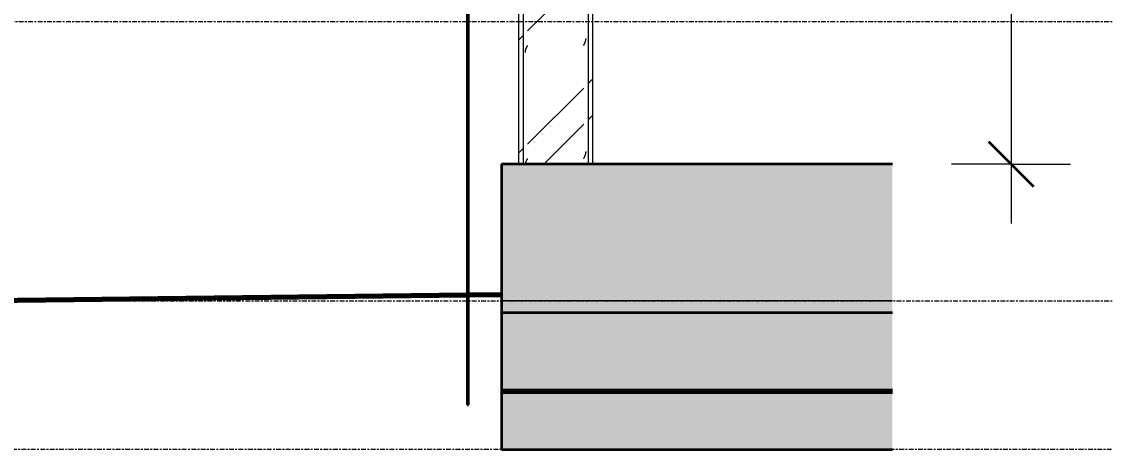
# Model space of a CAD drawing. Header units: centimetres. Extents: x -6111 to 13767, y -285 to 1600.
# Drawn here: x -4945.2 to -4580.7, y -50 to 94 of the extents above; entities that cross this region are included whole.
import ezdxf

# ---------------------------------------------------------------- set-up
doc = ezdxf.new("R2010")
doc.units = ezdxf.units.CM
doc.linetypes.add('Centre', pattern=[3.175, 0.635, -0.475, 1.59, -0.475])
for name, color, linetype, lineweight in [('A-ANNO-DIMS', 7, 'Continuous', 9), ('A-ANNO-DIMS-100', 7, 'Continuous', 9), ('A-FLOR', 7, 'Continuous', 9), ('A-FLOR-LEVL', 7, 'Continuous', 9), ('A-FLOR-PATT', 7, 'Continuous', 35), ('A-WALL', 7, 'Continuous', 9), ('A-WALL-PATT', 7, 'Continuous', 35), ('C-BLDG-PADS', 7, 'Continuous', 9), ('C-TOPO', 7, 'Continuous', 9), ('S-COLS', 7, 'Continuous', 9)]:
    doc.layers.add(name, color=color, linetype=linetype, lineweight=lineweight)
doc.styles.add('Century Gothic_1', font='GOTHIC.TTF', dxfattribs={"height": 15})
doc.dimstyles.new('FCA_N_Cotas_E100', dxfattribs={"dimscale": 30.48, "dimtxt": 15.662524, "dimasz": 0.492126, "dimexe": 0.656168, "dimexo": 0.656168, "dimgap": 0.032808, "dimtad": 1, "dimlfac": 0.01, "dimrnd": 0.01, "dimzin": 0, "dimdsep": 46, "dimtxsty": 'Century Gothic_1', "dimblk1": 'OBLIQUE', "dimblk2": 'OBLIQUE', "dimsah": 1, "dimcen": 0.09, "dimdle": 0.656168, "dimadec": 3, "dimazin": 2, "dimtfac": 1, "dimtdec": 4, "dimtix": 1, "dimtmove": 0, "dimatfit": 3, "dimfxl": 1, "dimtvp": 1, "dimtolj": 1, "dimtzin": 0, "dimarcsym": 2})
pattern_1 = [(45, (0, 0), (-25.14472, 25.14472), []), (45, (0, 38.1), (-25.14472, 25.14472), [])]

# ---------------------------------------------------------------- blocks, each defined once
blk = doc.blocks.new('PQ_RVR_ARQ-01_ZZ_ZZ_MO_T_A_rvt-1-Elevación Eje 1')
at = {"layer": 'A-WALL-PATT', "lineweight": 9, "true_color": 0xeaeaea}
h = blk.add_hatch(color=254, dxfattribs=at)
h.paths.add_polyline_path([(-4794.89, -35), (-4794.89, 529), (-4795.39, 529), (-4795.39, -35)])
h.paths.add_polyline_path([(-4795.39, 554), (-4794.89, 554), (-4794.89, 636.02), (-4795.39, 636.02)])
at = {"layer": 'A-FLOR', "color": 254, "lineweight": 35, "true_color": 0xcccccc}
for p, q in [((-4652.32, 46.02), (-4783.79, 46.02)), ((-4783.79, 46.02), (-4783.79, -3.98)), ((-4783.79, -3.98), (-4652.32, -3.98))]:
    blk.add_line(p, q, dxfattribs=at)
at = {"layer": 'A-WALL', "color": 254, "lineweight": 35, "true_color": 0xcccccc}
for p, q in [((-4795.39, 636.02), (-4795.39, -35)), ((-4794.89, -35), (-4794.89, 636.02)), ((-4795.39, -35), (-4794.89, -35))]:
    blk.add_line(p, q, dxfattribs=at)
at = {"layer": 'C-BLDG-PADS', "color": 254, "lineweight": 18, "true_color": 0xdadada}
for p, q in [((-4652.32, 0), (-4783.79, 0)), ((-4783.79, 0), (-4783.79, -30.48)), ((-4783.79, -30.48), (-4652.32, -30.48))]:
    blk.add_line(p, q, dxfattribs=at)
at = {"layer": 'C-TOPO', "color": 254, "lineweight": 70, "true_color": 0xdadada}
for p, q in [((-4795.39, 1.86), (-5017.11, -0.75)), ((-4783.79, 2), (-4794.89, 1.87)), ((-4652.32, -30.5), (-4783.78, -30.5))]:
    blk.add_line(p, q, dxfattribs=at)
at = {"layer": 'C-TOPO', "color": 254, "true_color": 0xdadada}
for p, q in [((-4795.39, 1.86), (-5017.11, -0.75)), ((-4783.79, 2), (-4794.89, 1.87)), ((-4652.32, -30.5), (-4783.78, -30.5))]:
    blk.add_line(p, q, dxfattribs=at)
blk = doc.blocks.new('FP_3-Elevación Eje 1')
at = {"layer": 'S-COLS', "color": 9, "true_color": 0xc0c0c0}
for p, q in [((-4755.51, 87.46), (-4755.5, 87.49)), ((-4755.5, 87.49), (-4755.49, 87.53)), ((-4755.49, 87.53), (-4755.48, 87.57)), ((-4755.48, 87.57), (-4755.47, 87.61)), ((-4755.47, 87.61), (-4755.46, 87.64)), ((-4755.46, 87.64), (-4755.45, 87.68)), ((-4755.45, 87.68), (-4755.44, 87.72)), ((-4755.44, 87.72), (-4755.43, 87.76)), ((-4755.43, 87.79), (-4755.42, 87.83)), ((-4755.43, 87.76), (-4755.43, 87.79)), ((-4755.42, 87.83), (-4755.41, 87.87)), ((-4755.41, 87.91), (-4755.4, 87.94)), ((-4755.41, 87.87), (-4755.41, 87.91)), ((-4755.4, 87.98), (-4755.39, 88.02)), ((-4755.4, 87.94), (-4755.4, 87.98)), ((-4755.39, 88.05), (-4755.38, 88.09)), ((-4755.39, 88.02), (-4755.39, 88.05)), ((-4755.38, 88.17), (-4755.37, 88.2)), ((-4755.38, 88.13), (-4755.38, 88.17)), ((-4755.38, 88.09), (-4755.38, 88.13)), ((-4755.37, 88.32), (-4755.37, 88.35)), ((-4755.37, 88.28), (-4755.37, 88.32)), ((-4755.37, 88.24), (-4755.37, 88.28)), ((-4755.37, 88.2), (-4755.37, 88.24)), ((-4756.14, 86), (-4756.12, 86.04)), ((-4756.12, 86.04), (-4756.1, 86.08)), ((-4756.1, 86.08), (-4756.08, 86.11)), ((-4756.08, 86.11), (-4756.06, 86.15)), ((-4756.06, 86.15), (-4756.04, 86.19)), ((-4756.04, 86.19), (-4756.02, 86.23)), ((-4756.02, 86.23), (-4756.01, 86.26)), ((-4756.01, 86.26), (-4755.99, 86.3)), ((-4755.99, 86.3), (-4755.97, 86.34)), ((-4755.97, 86.34), (-4755.95, 86.38)), ((-4755.95, 86.38), (-4755.93, 86.41)), ((-4755.93, 86.41), (-4755.91, 86.45)), ((-4755.91, 86.45), (-4755.9, 86.49)), ((-4755.9, 86.49), (-4755.88, 86.52)), ((-4755.88, 86.52), (-4755.86, 86.56)), ((-4755.86, 86.56), (-4755.84, 86.6)), ((-4755.84, 86.6), (-4755.83, 86.64)), ((-4755.83, 86.64), (-4755.81, 86.67)), ((-4755.81, 86.67), (-4755.79, 86.71)), ((-4755.79, 86.71), (-4755.77, 86.75)), ((-4755.77, 86.75), (-4755.76, 86.79)), ((-4755.76, 86.79), (-4755.74, 86.82)), ((-4755.74, 86.82), (-4755.73, 86.86)), ((-4755.73, 86.86), (-4755.71, 86.9)), ((-4755.71, 86.9), (-4755.69, 86.94)), ((-4755.69, 86.94), (-4755.68, 86.97)), ((-4755.68, 86.97), (-4755.66, 87.01)), ((-4755.66, 87.01), (-4755.65, 87.05)), ((-4755.65, 87.05), (-4755.63, 87.08)), ((-4755.63, 87.08), (-4755.62, 87.12)), ((-4755.62, 87.12), (-4755.61, 87.16)), ((-4755.61, 87.16), (-4755.59, 87.2)), ((-4755.59, 87.2), (-4755.58, 87.23)), ((-4755.58, 87.23), (-4755.57, 87.27)), ((-4755.57, 87.27), (-4755.55, 87.31)), ((-4755.55, 87.31), (-4755.54, 87.35)), ((-4755.54, 87.35), (-4755.53, 87.38)), ((-4755.53, 87.38), (-4755.52, 87.42)), ((-4755.52, 87.42), (-4755.51, 87.46)), ((-4756.14, 47.9), (-4756.12, 47.94)), ((-4756.12, 47.94), (-4756.1, 47.98)), ((-4756.1, 47.98), (-4756.08, 48.01)), ((-4756.08, 48.01), (-4756.06, 48.05)), ((-4756.06, 48.05), (-4756.04, 48.09)), ((-4756.04, 48.09), (-4756.02, 48.13)), ((-4756.02, 48.13), (-4756.01, 48.16)), ((-4756.01, 48.16), (-4755.99, 48.2)), ((-4755.99, 48.2), (-4755.97, 48.24)), ((-4755.97, 48.24), (-4755.95, 48.28)), ((-4755.95, 48.28), (-4755.93, 48.31)), ((-4755.93, 48.31), (-4755.91, 48.35)), ((-4755.91, 48.35), (-4755.9, 48.39)), ((-4755.9, 48.39), (-4755.88, 48.42)), ((-4755.88, 48.42), (-4755.86, 48.46)), ((-4755.86, 48.46), (-4755.84, 48.5)), ((-4755.84, 48.5), (-4755.83, 48.54)), ((-4755.83, 48.54), (-4755.81, 48.57)), ((-4755.81, 48.57), (-4755.79, 48.61)), ((-4755.79, 48.61), (-4755.77, 48.65)), ((-4755.77, 48.65), (-4755.76, 48.69)), ((-4755.76, 48.69), (-4755.74, 48.72)), ((-4755.74, 48.72), (-4755.73, 48.76)), ((-4755.73, 48.76), (-4755.71, 48.8)), ((-4755.71, 48.8), (-4755.69, 48.84)), ((-4755.69, 48.84), (-4755.68, 48.87)), ((-4755.68, 48.87), (-4755.66, 48.91)), ((-4755.66, 48.91), (-4755.65, 48.95)), ((-4755.65, 48.95), (-4755.63, 48.98)), ((-4755.63, 48.98), (-4755.62, 49.02)), ((-4755.62, 49.02), (-4755.61, 49.06)), ((-4755.61, 49.06), (-4755.59, 49.1)), ((-4755.59, 49.1), (-4755.58, 49.13)), ((-4755.58, 49.13), (-4755.57, 49.17)), ((-4755.57, 49.17), (-4755.55, 49.21)), ((-4755.55, 49.21), (-4755.54, 49.25)), ((-4755.54, 49.25), (-4755.53, 49.28)), ((-4755.53, 49.28), (-4755.52, 49.32)), ((-4755.52, 49.32), (-4755.51, 49.36)), ((-4755.51, 49.36), (-4755.5, 49.39)), ((-4755.5, 49.39), (-4755.49, 49.43)), ((-4755.49, 49.43), (-4755.48, 49.47)), ((-4755.48, 49.47), (-4755.47, 49.51)), ((-4755.47, 49.51), (-4755.46, 49.54)), ((-4755.46, 49.54), (-4755.45, 49.58)), ((-4755.45, 49.58), (-4755.44, 49.62)), ((-4755.44, 49.62), (-4755.43, 49.66)), ((-4755.43, 49.69), (-4755.42, 49.73)), ((-4755.43, 49.66), (-4755.43, 49.69)), ((-4755.42, 49.73), (-4755.41, 49.77)), ((-4755.41, 49.81), (-4755.4, 49.84)), ((-4755.41, 49.77), (-4755.41, 49.81)), ((-4755.4, 49.88), (-4755.39, 49.92)), ((-4755.4, 49.84), (-4755.4, 49.88)), ((-4755.39, 49.95), (-4755.38, 49.99)), ((-4755.39, 49.92), (-4755.39, 49.95)), ((-4755.38, 50.07), (-4755.37, 50.1)), ((-4755.38, 50.03), (-4755.38, 50.07)), ((-4755.38, 49.99), (-4755.38, 50.03)), ((-4755.37, 50.22), (-4755.37, 50.25)), ((-4755.37, 50.18), (-4755.37, 50.22)), ((-4755.37, 50.14), (-4755.37, 50.18)), ((-4755.37, 50.1), (-4755.37, 50.14))]:
    blk.add_line(p, q, dxfattribs=at)
blk = doc.blocks.new('FP_4-Elevación Eje 1')
at = {"layer": 'S-COLS', "color": 9, "true_color": 0xc0c0c0}
for p, q in [((-4775.78, 83.84), (-4775.77, 83.88)), ((-4775.78, 83.8), (-4775.78, 83.84)), ((-4775.77, 83.95), (-4775.76, 83.99)), ((-4775.77, 83.91), (-4775.77, 83.95)), ((-4775.77, 83.88), (-4775.77, 83.91)), ((-4775.76, 84.03), (-4775.75, 84.06)), ((-4775.76, 83.99), (-4775.76, 84.03)), ((-4775.75, 84.1), (-4775.74, 84.14)), ((-4775.75, 84.06), (-4775.75, 84.1)), ((-4775.74, 84.14), (-4775.73, 84.17)), ((-4775.73, 84.21), (-4775.72, 84.25)), ((-4775.73, 84.17), (-4775.73, 84.21)), ((-4775.72, 84.25), (-4775.71, 84.29)), ((-4775.71, 84.29), (-4775.7, 84.32)), ((-4775.7, 84.32), (-4775.69, 84.36)), ((-4775.69, 84.4), (-4775.68, 84.44)), ((-4775.69, 84.36), (-4775.69, 84.4)), ((-4775.68, 84.44), (-4775.67, 84.47)), ((-4775.67, 84.47), (-4775.66, 84.51)), ((-4775.66, 84.51), (-4775.65, 84.55)), ((-4775.65, 84.55), (-4775.63, 84.58)), ((-4775.63, 84.58), (-4775.62, 84.62)), ((-4775.62, 84.62), (-4775.61, 84.66)), ((-4775.61, 84.66), (-4775.6, 84.7)), ((-4775.6, 84.7), (-4775.59, 84.73)), ((-4775.59, 84.73), (-4775.57, 84.77)), ((-4775.57, 84.77), (-4775.56, 84.81)), ((-4775.56, 84.81), (-4775.55, 84.85)), ((-4775.55, 84.85), (-4775.53, 84.88)), ((-4775.53, 84.88), (-4775.52, 84.92)), ((-4775.52, 84.92), (-4775.5, 84.96)), ((-4775.5, 84.96), (-4775.49, 85)), ((-4775.49, 85), (-4775.47, 85.03)), ((-4775.47, 85.03), (-4775.46, 85.07)), ((-4775.46, 85.07), (-4775.44, 85.11)), ((-4775.44, 85.11), (-4775.43, 85.14)), ((-4775.43, 85.14), (-4775.41, 85.18)), ((-4775.41, 85.18), (-4775.4, 85.22)), ((-4775.4, 85.22), (-4775.38, 85.26)), ((-4775.38, 85.26), (-4775.36, 85.29)), ((-4775.36, 85.29), (-4775.35, 85.33)), ((-4775.35, 85.33), (-4775.33, 85.37)), ((-4775.33, 85.37), (-4775.31, 85.41)), ((-4775.31, 85.41), (-4775.29, 85.44)), ((-4775.29, 85.44), (-4775.28, 85.48)), ((-4775.28, 85.48), (-4775.26, 85.52)), ((-4775.26, 85.52), (-4775.24, 85.55)), ((-4775.24, 85.55), (-4775.22, 85.59)), ((-4775.22, 85.59), (-4775.2, 85.63)), ((-4775.2, 85.63), (-4775.19, 85.67)), ((-4775.19, 85.67), (-4775.17, 85.7)), ((-4775.17, 85.7), (-4775.15, 85.74)), ((-4775.15, 85.74), (-4775.13, 85.78)), ((-4775.13, 85.78), (-4775.11, 85.82)), ((-4775.11, 85.82), (-4775.09, 85.85)), ((-4775.09, 85.85), (-4775.07, 85.89)), ((-4775.07, 85.89), (-4775.05, 85.93)), ((-4775.05, 85.93), (-4775.04, 85.97)), ((-4775.04, 85.97), (-4775.02, 86)), ((-4775.79, 83.65), (-4775.78, 83.69)), ((-4775.78, 83.76), (-4775.78, 83.8)), ((-4775.78, 83.73), (-4775.78, 83.76)), ((-4775.78, 83.69), (-4775.78, 83.73)), ((-4775.29, 47.35), (-4775.27, 47.39)), ((-4775.27, 47.39), (-4775.25, 47.42)), ((-4775.25, 47.42), (-4775.24, 47.46)), ((-4775.24, 47.46), (-4775.22, 47.5)), ((-4775.22, 47.5), (-4775.2, 47.53)), ((-4775.2, 47.53), (-4775.18, 47.57)), ((-4775.18, 47.57), (-4775.16, 47.61)), ((-4775.16, 47.61), (-4775.15, 47.64)), ((-4775.15, 47.64), (-4775.13, 47.68)), ((-4775.13, 47.68), (-4775.11, 47.72)), ((-4775.11, 47.72), (-4775.09, 47.76)), ((-4775.09, 47.76), (-4775.07, 47.79)), ((-4775.07, 47.79), (-4775.05, 47.83)), ((-4775.05, 47.83), (-4775.04, 47.87)), ((-4775.04, 47.87), (-4775.02, 47.9)), ((-4775.74, 46.06), (-4775.73, 46.1)), ((-4775.74, 46.02), (-4775.74, 46.06)), ((-4775.73, 46.1), (-4775.72, 46.13)), ((-4775.72, 46.13), (-4775.71, 46.17)), ((-4775.71, 46.21), (-4775.7, 46.25)), ((-4775.71, 46.17), (-4775.71, 46.21)), ((-4775.7, 46.25), (-4775.69, 46.28)), ((-4775.69, 46.28), (-4775.68, 46.32)), ((-4775.68, 46.32), (-4775.67, 46.36)), ((-4775.67, 46.36), (-4775.66, 46.39)), ((-4775.66, 46.39), (-4775.65, 46.43)), ((-4775.65, 46.43), (-4775.64, 46.47)), ((-4775.64, 46.47), (-4775.63, 46.5)), ((-4775.63, 46.5), (-4775.62, 46.54)), ((-4775.62, 46.54), (-4775.61, 46.58)), ((-4775.61, 46.58), (-4775.59, 46.61)), ((-4775.59, 46.61), (-4775.58, 46.65)), ((-4775.58, 46.65), (-4775.57, 46.69)), ((-4775.57, 46.69), (-4775.55, 46.72)), ((-4775.55, 46.72), (-4775.54, 46.76)), ((-4775.54, 46.76), (-4775.53, 46.8)), ((-4775.53, 46.8), (-4775.51, 46.83)), ((-4775.51, 46.83), (-4775.5, 46.87)), ((-4775.5, 46.87), (-4775.48, 46.91)), ((-4775.48, 46.91), (-4775.47, 46.95)), ((-4775.47, 46.95), (-4775.45, 46.98)), ((-4775.45, 46.98), (-4775.44, 47.02)), ((-4775.44, 47.02), (-4775.42, 47.06)), ((-4775.42, 47.06), (-4775.41, 47.09)), ((-4775.41, 47.09), (-4775.39, 47.13)), ((-4775.39, 47.13), (-4775.37, 47.17)), ((-4775.37, 47.17), (-4775.36, 47.2)), ((-4775.36, 47.2), (-4775.34, 47.24)), ((-4775.34, 47.24), (-4775.32, 47.28)), ((-4775.32, 47.28), (-4775.31, 47.31)), ((-4775.31, 47.31), (-4775.29, 47.35))]:
    blk.add_line(p, q, dxfattribs=at)
blk = doc.blocks.new('DIMBLOCK5-Elevación Eje 1')
at = {"layer": 'A-ANNO-DIMS-100', "lineweight": 35}
for p, q in [((-4612.36, 541.5), (-4619.86, 549)), ((-4612.36, 541.5), (-4604.86, 534)), ((-4612.36, 46.02), (-4619.86, 53.52)), ((-4612.36, 46.02), (-4604.86, 38.52))]:
    blk.add_line(p, q, dxfattribs=at)
at = {"layer": 'A-ANNO-DIMS-100'}
for p, q in [((-4612.36, 541.5), (-4745.58, 541.5)), ((-4612.36, 541.5), (-4612.36, 26.02)), ((-4612.36, 541.5), (-4592.36, 541.5)), ((-4612.36, 46.02), (-4632.46, 46.02)), ((-4612.36, 46.02), (-4592.36, 46.02))]:
    blk.add_line(p, q, dxfattribs=at)
at = {"layer": 'A-ANNO-DIMS-100', "color": 0, "insert": (-4632.58, 273.38), "char_height": 15, "width": 48.9267, "attachment_point": 1, "rotation": 90, "line_spacing_factor": 0.984502, "style": 'Century Gothic_1'}
blk.add_mtext('4.95', dxfattribs=at)
blk = doc.blocks.new('_Oblique')
at = {"color": 0, "linetype": 'ByBlock', "lineweight": -2}
blk.add_line((-0.5, -0.5), (0.5, 0.5), dxfattribs=at)

msp = doc.modelspace()

# ---------------------------------------------------------------- hatches: boundary and pattern name
at = {"layer": 'A-FLOR-PATT', "lineweight": 9, "true_color": 0x9a9a9a}
for points in [[(-4754.723, -3.975), (-4652.323, -3.975), (-4652.323, 46.025), (-4783.787, 46.025), (-4783.787, -3.975), (-4754.728, -3.975)], [(-4652.323, -50), (-4652.323, -3.975), (-4783.787, -3.975), (-4783.787, -50)]]:
    msp.add_hatch(color=253, dxfattribs=at).paths.add_polyline_path(points)
at = {"layer": 'S-COLS', "true_color": 0xc0c0c0}
h = msp.add_hatch(dxfattribs=at)
h.set_pattern_fill('FP_2', color=9, style=0, pattern_type=2)
h.set_pattern_definition(pattern_1)
h.paths.add_polyline_path([(-4776.537, 46.025), (-4776.537, 955.53), (-4778.077, 955.53), (-4778.077, 46.025)])
h = msp.add_hatch(dxfattribs=at)
h.set_pattern_fill('FP_2', color=9, style=0, pattern_type=2)
h.set_pattern_definition(pattern_1)
h.paths.add_polyline_path([(-4756.519, 46.025), (-4756.137, 46.025), (-4756.137, 955.53), (-4775.017, 955.53), (-4775.017, 46.025)])
h = msp.add_hatch(dxfattribs=at)
h.set_pattern_fill('FP_2', color=9, style=0, pattern_type=2)
h.set_pattern_definition(pattern_1)
h.paths.add_polyline_path([(-4753.077, 46.025), (-4753.077, 955.53), (-4754.617, 955.53), (-4754.617, 46.025)])

# ---------------------------------------------------------------- linework, layer by layer
at = {"layer": 'A-FLOR', "lineweight": 35}
for p, q in [((-4778.077, 46.025), (-4783.787, 46.025)), ((-4783.787, 46.025), (-4783.787, -50)), ((-4652.323, 46.025), (-4753.077, 46.025)), ((-4783.787, -50), (-4652.323, -50))]:
    msp.add_line(p, q, dxfattribs=at)
at = {"layer": 'A-FLOR-LEVL', "color": 253, "linetype": 'Centre', "true_color": 0xaaaaaa}
for p, q in [((-5871.196, 94), (-4396.473, 94)), ((-5871.196, 0), (-4396.473, 0)), ((-4396.473, -50), (-5871.196, -50))]:
    msp.add_line(p, q, dxfattribs=at)
at = {"layer": 'S-COLS'}
for p, q in [((-4778.077, 955.53), (-4778.077, 46.025)), ((-4776.537, 955.53), (-4776.537, 46.025)), ((-4754.617, 955.53), (-4754.617, 46.025)), ((-4753.077, 46.025), (-4753.077, 955.53)), ((-4776.537, 46.025), (-4778.077, 46.025)), ((-4775.017, 46.025), (-4776.537, 46.025)), ((-4756.137, 46.025), (-4775.017, 46.025)), ((-4754.617, 46.025), (-4756.137, 46.025)), ((-4753.077, 46.025), (-4754.617, 46.025))]:
    msp.add_line(p, q, dxfattribs=at)

# ---------------------------------------------------------------- block references
at = {"lineweight": 5}
msp.add_blockref('PQ_RVR_ARQ-01_ZZ_ZZ_MO_T_A_rvt-1-Elevación Eje 1', (0, 0), dxfattribs=at)
at = {"layer": 'S-COLS'}
for name in ['FP_3-Elevación Eje 1', 'FP_4-Elevación Eje 1']:
    msp.add_blockref(name, (0, 0), dxfattribs=at)

# ---------------------------------------------------------------- dimensions: what is measured, and where the dimension line sits
at = {"layer": 'A-ANNO-DIMS'}
dim = msp.add_linear_dim(base=(-4612.357, 46.025), p1=(-4765.578, 541.5), p2=(-4650.473, 46.025), angle=90, dimstyle='FCA_N_Cotas_E100', override={"dimpost": '<>', "dimfxl": 508.670056}, dxfattribs=at)
dim.commit()
dim.dimension.update_dxf_attribs({"geometry": 'DIMBLOCK5-Elevación Eje 1', "text_midpoint": (-4621.234, 293.762)})

doc.saveas('drawing.dxf')
